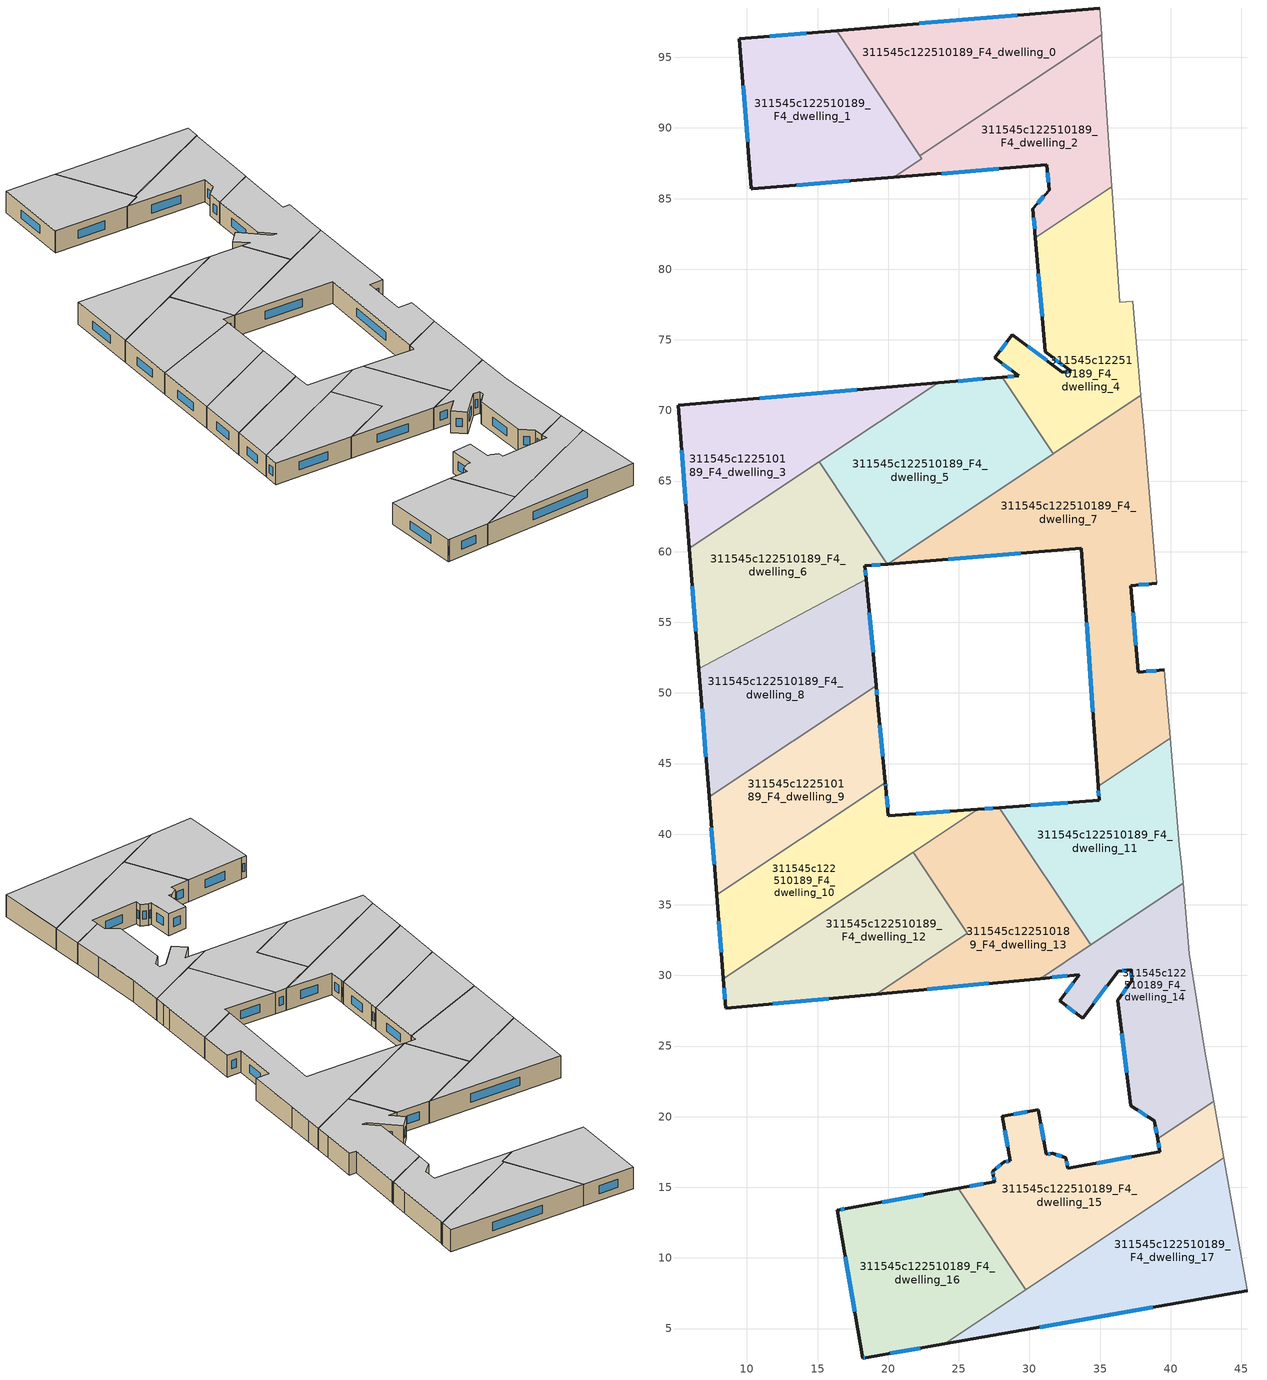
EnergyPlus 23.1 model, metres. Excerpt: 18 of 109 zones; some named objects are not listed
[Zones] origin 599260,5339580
311545c122510189_F4_dwelling_0
 floor to 311545c122510189_F3_dwelling_0 (EU_floor_Construction): 34.98,98.5 35.11,96.61 22.24,88.04 16.34,96.9 z12
 wall outside (EU_wall_Construction): 34.98,98.5 16.34,96.9 z12:15
 wall adiabatic (EU_wall_Construction): 35.11,96.61 34.98,98.5 z12:15
 wall to 311545c122510189_F4_dwelling_2 (EU_wall_Construction): 22.24,88.04 35.11,96.61 z12:15
 wall to 311545c122510189_F4_dwelling_1 (EU_wall_Construction): 16.34,96.9 22.24,88.04 z12:15
 window (EU_Window_Construction): 29.14,98 22.19,97.4 z12.94:14.06
 ceiling to 311545c122510189_F5_dwelling_0 (EU_floor_Construction): 35.11,96.61 34.98,98.5 16.34,96.9 22.24,88.04 z15
311545c122510189_F4_dwelling_1
 floor to 311545c122510189_F3_dwelling_1 (EU_floor_Construction): 16.34,96.9 22.38,87.83 20.38,86.5 10.38,85.69 10.32,85.69 9.47,96.31 z12
 wall outside (EU_wall_Construction): 16.34,96.9 9.47,96.31 10.32,85.69 10.38,85.69 20.38,86.5 z12:15
 wall to 311545c122510189_F4_dwelling_2 (EU_wall_Construction): 20.38,86.5 22.38,87.83 22.24,88.04 z12:15
 window (EU_Window_Construction): 13.52,85.95 17.24,86.25 / 9.74,92.98 10.05,89.02 / 14.19,96.72 11.63,96.5 z12.94:14.06
 ceiling to 311545c122510189_F5_dwelling_1 (EU_floor_Construction): 22.38,87.83 16.34,96.9 9.47,96.31 10.32,85.69 10.38,85.69 20.38,86.5 z15
311545c122510189_F4_dwelling_10
 floor to 311545c122510189_F3_dwelling_10 (EU_floor_Construction): 26.35,41.76 8.33,29.76 7.86,35.71 19.79,43.65 19.83,43.31 20.02,41.29 z12
 wall outside (EU_wall_Construction): 7.86,35.71 8.33,29.76 / 26.35,41.76 20.02,41.29 19.83,43.31 19.79,43.65 z12:15
 wall to 311545c122510189_F4_dwelling_9 (EU_wall_Construction): 19.79,43.65 7.86,35.71 z12:15
 wall to 311545c122510189_F4_dwelling_12 (EU_wall_Construction): 8.33,29.76 21.77,38.71 z12:15
 wall to 311545c122510189_F4_dwelling_13 (EU_wall_Construction): 21.77,38.71 26.35,41.76 z12:15
 window (EU_Window_Construction): 8.01,33.84 8.19,31.63 / 19.82,43.42 19.8,43.54 / 19.96,41.93 19.89,42.68 / 24.36,41.62 22,41.44 z12.94:14.06
 ceiling to 311545c122510189_F5_dwelling_10 (EU_floor_Construction): 26.35,41.76 20.02,41.29 19.83,43.31 19.79,43.65 7.86,35.71 8.33,29.76 z15
311545c122510189_F4_dwelling_11
 floor to 311545c122510189_F3_dwelling_11 (EU_floor_Construction): 39.97,46.79 40.62,39.21 40.74,38.02 40.88,36.53 34.33,32.16 27.86,41.88 34.94,42.4 34.87,43.39 z12
 wall outside (EU_wall_Construction): 34.87,43.39 34.94,42.4 27.86,41.88 z12:15
 wall to 311545c122510189_F4_dwelling_13 (EU_wall_Construction): 27.86,41.88 34.33,32.16 z12:15
 wall to 311545c122510189_F4_dwelling_7 (EU_wall_Construction): 39.97,46.79 34.87,43.39 z12:15
 wall adiabatic (EU_wall_Construction): 40.88,36.53 40.74,38.02 40.62,39.21 39.97,46.79 z12:15
 wall to 311545c122510189_F4_dwelling_14 (EU_wall_Construction): 34.33,32.16 40.88,36.53 z12:15
 window (EU_Window_Construction): 32.72,42.24 30.08,42.04 / 34.89,43.08 34.92,42.71 z12.94:14.06
 ceiling to 311545c122510189_F5_dwelling_11 (EU_floor_Construction): 40.88,36.53 40.74,38.02 40.62,39.21 39.97,46.79 34.87,43.39 34.94,42.4 27.86,41.88 34.33,32.16 z15
311545c122510189_F4_dwelling_12
 floor to 311545c122510189_F3_dwelling_12 (EU_floor_Construction): 21.77,38.71 25.59,32.98 19.14,28.68 8.5,27.68 8.33,29.76 z12
 wall outside (EU_wall_Construction): 8.33,29.76 8.5,27.68 19.14,28.68 z12:15
 wall to 311545c122510189_F4_dwelling_13 (EU_wall_Construction): 19.14,28.68 25.59,32.98 21.77,38.71 z12:15
 window (EU_Window_Construction): 11.83,27.99 15.8,28.37 / 8.38,29.11 8.45,28.33 z12.94:14.06
 ceiling to 311545c122510189_F5_dwelling_12 (EU_floor_Construction): 25.59,32.98 21.77,38.71 8.33,29.76 8.5,27.68 19.14,28.68 z15
311545c122510189_F4_dwelling_13
 floor to 311545c122510189_F3_dwelling_13 (EU_floor_Construction): 27.86,41.88 34.33,32.16 30.75,29.78 19.14,28.68 25.59,32.98 21.77,38.71 26.35,41.76 z12
 wall outside (EU_wall_Construction): 27.86,41.88 26.35,41.76 / 19.14,28.68 30.75,29.78 z12:15
 wall to 311545c122510189_F4_dwelling_14 (EU_wall_Construction): 30.75,29.78 34.33,32.16 z12:15
 window (EU_Window_Construction): 27.39,41.84 26.82,41.8 / 22.78,29.03 27.11,29.44 z12.94:14.06
 ceiling to 311545c122510189_F5_dwelling_13 (EU_floor_Construction): 34.33,32.16 27.86,41.88 26.35,41.76 21.77,38.71 25.59,32.98 19.14,28.68 30.75,29.78 z15
311545c122510189_F4_dwelling_14
 floor to 311545c122510189_F3_dwelling_14 (EU_floor_Construction): 40.88,36.53 41.32,31.55 42.39,24.87 43.06,21.09 39.07,18.43 38.84,19.7 37.18,20.78 36.25,28.26 37.25,29.62 37.2,30.39 36.28,30.31 33.77,26.98 32.15,28.2 33.54,30.05 30.75,29.78 z12
 wall outside (EU_wall_Construction): 30.75,29.78 33.54,30.05 32.15,28.2 33.77,26.98 36.28,30.31 37.2,30.39 37.25,29.62 36.25,28.26 37.18,20.78 38.84,19.7 39.07,18.43 z12:15
 wall adiabatic (EU_wall_Construction): 43.06,21.09 42.39,24.87 41.32,31.55 40.88,36.53 z12:15
 wall to 311545c122510189_F4_dwelling_15 (EU_wall_Construction): 39.07,18.43 43.06,21.09 z12:15
 window (EU_Window_Construction): 37.7,20.45 38.32,20.04 / 36.54,25.91 36.89,23.13 / 36.94,29.2 36.57,28.68 / 37.21,30.15 37.23,29.87 / 36.57,30.33 36.91,30.37 / 34.55,28.02 35.49,29.26 / 32.66,27.82 33.26,27.36 / 33.11,29.47 32.59,28.78 / 31.63,29.86 32.67,29.96 / 38.91,19.3 39,18.83 z12.94:14.06
 ceiling to 311545c122510189_F5_dwelling_14 (EU_floor_Construction): 43.06,21.09 42.39,24.87 41.32,31.55 40.88,36.53 30.75,29.78 33.54,30.05 32.15,28.2 33.77,26.98 36.28,30.31 37.2,30.39 37.25,29.62 36.25,28.26 37.18,20.78 38.84,19.7 39.07,18.43 z15
311545c122510189_F4_dwelling_15
 floor to 311545c122510189_F3_dwelling_15 (EU_floor_Construction): 43.06,21.09 43.76,17.08 29.74,7.74 24.95,14.93 27.54,15.4 27.46,15.83 27.4,16.15 28.21,16.8 28.64,16.88 28.07,20.04 30.64,20.5 31.21,17.34 31.6,17.41 32.59,17.09 32.72,16.34 39.24,17.52 39.07,18.43 z12
 wall outside (EU_wall_Construction): 39.07,18.43 39.24,17.52 32.72,16.34 32.59,17.09 31.6,17.41 31.21,17.34 30.64,20.5 28.07,20.04 28.64,16.88 28.21,16.8 27.4,16.15 27.46,15.83 27.54,15.4 24.95,14.93 z12:15
 wall adiabatic (EU_wall_Construction): 43.76,17.08 43.06,21.09 z12:15
 wall to 311545c122510189_F4_dwelling_16 (EU_wall_Construction): 24.95,14.93 29.74,7.74 z12:15
 wall to 311545c122510189_F4_dwelling_17 (EU_wall_Construction): 29.74,7.74 43.76,17.08 z12:15
 window (EU_Window_Construction): 27.96,16.6 27.65,16.36 / 28.5,16.85 28.35,16.82 / 28.25,19.05 28.46,17.87 / 29.83,20.36 28.87,20.18 / 31.03,18.33 30.82,19.51 / 31.48,17.38 31.33,17.36 / 32.28,17.19 31.91,17.31 / 32.68,16.57 32.63,16.86 / 37.2,17.15 34.76,16.71 / 39.13,18.15 39.19,17.81 / 26.73,15.25 25.76,15.07 / 27.48,15.7 27.51,15.53 / 27.41,16.05 27.44,15.93 z12.94:14.06
 ceiling to 311545c122510189_F5_dwelling_15 (EU_floor_Construction): 43.76,17.08 43.06,21.09 39.07,18.43 39.24,17.52 32.72,16.34 32.59,17.09 31.6,17.41 31.21,17.34 30.64,20.5 28.07,20.04 28.64,16.88 28.21,16.8 27.4,16.15 27.46,15.83 27.54,15.4 24.95,14.93 29.74,7.74 z15
311545c122510189_F4_dwelling_16
 floor to 311545c122510189_F3_dwelling_16 (EU_floor_Construction): 24.95,14.93 29.74,7.74 24.02,3.93 18.4,2.95 18.2,2.92 16.41,13.38 17.12,13.51 z12
 wall outside (EU_wall_Construction): 24.95,14.93 17.12,13.51 16.41,13.38 18.2,2.92 18.4,2.95 24.02,3.93 z12:15
 wall to 311545c122510189_F4_dwelling_17 (EU_wall_Construction): 24.02,3.93 29.74,7.74 z12:15
 window (EU_Window_Construction): 18.26,2.93 18.33,2.94 / 16.97,10.1 17.63,6.2 / 16.9,13.47 16.63,13.42 / 22.5,14.48 19.58,13.95 / 20.16,3.26 22.26,3.62 z12.94:14.06
 ceiling to 311545c122510189_F5_dwelling_16 (EU_floor_Construction): 29.74,7.74 24.95,14.93 17.12,13.51 16.41,13.38 18.2,2.92 18.4,2.95 24.02,3.93 z15
311545c122510189_F4_dwelling_17
 floor to 311545c122510189_F3_dwelling_17 (EU_floor_Construction): 43.76,17.08 45.41,7.7 45.43,7.67 24.02,3.93 z12
 wall outside (EU_wall_Construction): 24.02,3.93 45.43,7.67 z12:15
 wall adiabatic (EU_wall_Construction): 45.43,7.67 45.41,7.7 43.76,17.08 z12:15
 window (EU_Window_Construction): 30.73,5.1 38.72,6.5 z12.94:14.06
 ceiling to 311545c122510189_F5_dwelling_17 (EU_floor_Construction): 45.43,7.67 45.41,7.7 43.76,17.08 24.02,3.93 z15
311545c122510189_F4_dwelling_2
 floor to 311545c122510189_F3_dwelling_2 (EU_floor_Construction): 35.11,96.61 35.13,96.33 35.67,88.36 35.83,85.82 30.42,82.22 30.24,84.28 31.39,85.58 31.24,87.38 20.38,86.5 22.38,87.83 22.24,88.04 z12
 wall outside (EU_wall_Construction): 20.38,86.5 31.24,87.38 31.39,85.58 30.24,84.28 30.42,82.22 z12:15
 wall adiabatic (EU_wall_Construction): 35.83,85.82 35.67,88.36 35.13,96.33 35.11,96.61 z12:15
 wall to 311545c122510189_F4_dwelling_4 (EU_wall_Construction): 30.42,82.22 35.83,85.82 z12:15
 window (EU_Window_Construction): 30.3,83.63 30.37,82.86 / 31.03,85.17 30.6,84.69 / 31.29,86.82 31.34,86.14 / 23.78,86.78 27.83,87.1 z12.94:14.06
 ceiling to 311545c122510189_F5_dwelling_2 (EU_floor_Construction): 35.83,85.82 35.67,88.36 35.13,96.33 35.11,96.61 22.24,88.04 22.38,87.83 20.38,86.5 31.24,87.38 31.39,85.58 30.24,84.28 30.42,82.22 z15
311545c122510189_F4_dwelling_3
 floor to 311545c122510189_F3_dwelling_3 (EU_floor_Construction): 23.54,71.96 5.93,60.24 5.13,70.37 z12
 wall outside (EU_wall_Construction): 23.54,71.96 5.13,70.37 5.93,60.24 z12:15
 wall to 311545c122510189_F4_dwelling_6 (EU_wall_Construction): 5.93,60.24 15.12,66.35 z12:15
 wall to 311545c122510189_F4_dwelling_5 (EU_wall_Construction): 15.12,66.35 23.54,71.96 z12:15
 window (EU_Window_Construction): 5.38,67.2 5.68,63.41 / 17.77,71.46 10.9,70.87 z12.94:14.06
 ceiling to 311545c122510189_F5_dwelling_3 (EU_floor_Construction): 23.54,71.96 5.13,70.37 5.93,60.24 z15
311545c122510189_F4_dwelling_4
 floor to 311545c122510189_F3_dwelling_4 (EU_floor_Construction): 35.83,85.82 35.86,85.45 36.39,77.66 37.33,77.74 37.72,73.19 37.9,71.07 31.69,66.93 28.08,72.35 29.26,72.46 27.56,73.72 28.78,75.36 32.33,72.72 32.95,72.77 31.12,74.14 30.42,82.22 z12
 wall outside (EU_wall_Construction): 30.42,82.22 31.12,74.14 32.95,72.77 32.33,72.72 28.78,75.36 27.56,73.72 29.26,72.46 28.08,72.35 z12:15
 wall adiabatic (EU_wall_Construction): 37.9,71.07 37.72,73.19 37.33,77.74 36.39,77.66 35.86,85.45 35.83,85.82 z12:15
 wall to 311545c122510189_F4_dwelling_5 (EU_wall_Construction): 28.08,72.35 31.69,66.93 z12:15
 wall to 311545c122510189_F4_dwelling_7 (EU_wall_Construction): 31.69,66.93 37.9,71.07 z12:15
 window (EU_Window_Construction): 32.76,72.76 32.52,72.74 / 31.69,73.71 32.38,73.2 / 30.64,79.69 30.9,76.67 / 28.89,72.42 28.45,72.39 / 28.09,73.33 28.73,72.85 / 28.39,74.85 27.94,74.24 / 31.22,73.55 29.89,74.53 z12.94:14.06
 ceiling to 311545c122510189_F5_dwelling_4 (EU_floor_Construction): 37.9,71.07 37.72,73.19 37.33,77.74 36.39,77.66 35.86,85.45 35.83,85.82 30.42,82.22 31.12,74.14 32.95,72.77 32.33,72.72 28.78,75.36 27.56,73.72 29.26,72.46 28.08,72.35 31.69,66.93 z15
311545c122510189_F4_dwelling_5
 floor to 311545c122510189_F3_dwelling_5 (EU_floor_Construction): 28.08,72.35 31.69,66.93 19.96,59.12 19.93,59.12 15.12,66.35 23.54,71.96 z12
 wall outside (EU_wall_Construction): 19.93,59.12 19.96,59.12 / 28.08,72.35 23.54,71.96 z12:15
 wall to 311545c122510189_F4_dwelling_6 (EU_wall_Construction): 15.12,66.35 19.93,59.12 z12:15
 wall to 311545c122510189_F4_dwelling_7 (EU_wall_Construction): 19.96,59.12 31.69,66.93 z12:15
 window (EU_Window_Construction): 26.66,72.23 24.96,72.08 z12.94:14.06
 ceiling to 311545c122510189_F5_dwelling_5 (EU_floor_Construction): 31.69,66.93 28.08,72.35 23.54,71.96 15.12,66.35 19.93,59.12 19.96,59.12 z15
311545c122510189_F4_dwelling_6
 floor to 311545c122510189_F3_dwelling_6 (EU_floor_Construction): 15.12,66.35 19.93,59.12 18.35,58.99 18.44,58.04 6.6,51.71 5.93,60.24 z12
 wall outside (EU_wall_Construction): 18.44,58.04 18.35,58.99 19.93,59.12 / 5.93,60.24 6.6,51.71 z12:15
 wall to 311545c122510189_F4_dwelling_8 (EU_wall_Construction): 6.6,51.71 18.44,58.04 z12:15
 window (EU_Window_Construction): 18.85,59.03 19.44,59.08 / 18.41,58.34 18.38,58.69 / 6.14,57.56 6.39,54.39 z12.94:14.06
 ceiling to 311545c122510189_F5_dwelling_6 (EU_floor_Construction): 18.44,58.04 18.35,58.99 19.93,59.12 15.12,66.35 5.93,60.24 6.6,51.71 z15
311545c122510189_F4_dwelling_7
 floor to 311545c122510189_F3_dwelling_7 (EU_floor_Construction): 37.9,71.07 38.08,68.87 38.38,65.48 39.03,57.76 37.17,57.6 37.71,51.47 39.56,51.63 39.97,46.79 34.87,43.39 33.68,60.25 19.96,59.12 z12
 wall outside (EU_wall_Construction): 39.56,51.63 37.71,51.47 37.17,57.6 39.03,57.76 / 19.96,59.12 33.68,60.25 34.87,43.39 z12:15
 wall adiabatic (EU_wall_Construction): 39.97,46.79 39.56,51.63 / 39.03,57.76 38.38,65.48 38.08,68.87 37.9,71.07 z12:15
 window (EU_Window_Construction): 37.76,57.65 38.45,57.71 / 37.54,53.39 37.34,55.68 / 38.98,51.58 38.29,51.52 / 34.05,54.96 34.49,48.67 / 24.26,59.48 29.38,59.89 z12.94:14.06
 ceiling to 311545c122510189_F5_dwelling_7 (EU_floor_Construction): 39.97,46.79 39.56,51.63 37.71,51.47 37.17,57.6 39.03,57.76 38.38,65.48 38.08,68.87 37.9,71.07 19.96,59.12 33.68,60.25 34.87,43.39 z15
311545c122510189_F4_dwelling_8
 floor to 311545c122510189_F3_dwelling_8 (EU_floor_Construction): 18.44,58.04 19.15,50.53 7.32,42.64 6.6,51.71 z12
 wall outside (EU_wall_Construction): 19.15,50.53 18.44,58.04 / 6.6,51.71 7.32,42.64 z12:15
 wall to 311545c122510189_F4_dwelling_9 (EU_wall_Construction): 7.32,42.64 19.15,50.53 z12:15
 window (EU_Window_Construction): 18.93,52.88 18.66,55.69 / 6.83,48.87 7.09,45.49 z12.94:14.06
 ceiling to 311545c122510189_F5_dwelling_8 (EU_floor_Construction): 19.15,50.53 18.44,58.04 6.6,51.71 7.32,42.64 z15
311545c122510189_F4_dwelling_9
 floor to 311545c122510189_F3_dwelling_9 (EU_floor_Construction): 19.15,50.53 19.23,49.57 19.79,43.65 7.86,35.71 7.32,42.64 z12
 wall outside (EU_wall_Construction): 19.79,43.65 19.23,49.57 19.15,50.53 / 7.32,42.64 7.86,35.71 z12:15
 window (EU_Window_Construction): 19.21,49.87 19.18,50.23 / 19.62,45.51 19.41,47.71 / 7.49,40.47 7.69,37.88 z12.94:14.06
 ceiling to 311545c122510189_F5_dwelling_9 (EU_floor_Construction): 19.79,43.65 19.23,49.57 19.15,50.53 7.32,42.64 7.86,35.71 z15
[Building]
EU S2 Campaign: North Axis=0; Terrain=City; Solar Distribution=FullExterior
[Site:Location]
Vienna: Latitude=48; Longitude=16.5; Time Zone=1; Elevation=183
[SizingPeriod:WeatherFileDays]
AnnualSizingPeriod: Begin Month=1; Begin Day of Month=1; End Month=12; End Day of Month=31; Day of Week for Start Day=Monday; Use Weather File Daylight Saving Period=No; Use Weather File Rain and Snow Indicators=No
[MATERIAL]
EU_InternalMass_Material: Roughness=MediumRough; Thickness=0.1; Conductivity=1; Density=1800; Specific Heat=900; Thermal Absorptance=0.9; Solar Absorptance=0.7; Visible Absorptance=0.7
[MATERIAL:NOMASS] Roughness=MediumRough; Thermal Absorptance=0.9; Solar Absorptance=0.7; Visible Absorptance=0.7
Name | Thermal Resistance
EU_wall_NoMass | 0.914258
EU_floor_NoMass | 1.09711
[WINDOWMATERIAL:SIMPLEGLAZINGSYSTEM]
EU_Window_SimpleGlazing: UFactor=2.09642; Solar Heat Gain Coefficient=0.65; Visible Transmittance=0.65
[CONSTRUCTION]
EU_wall_Construction: EU_wall_NoMass
EU_floor_Construction: EU_floor_NoMass
EU_Window_Construction: EU_Window_SimpleGlazing
EU_InternalMass_Construction: EU_InternalMass_Material
[ZONE] Type=1; Multiplier=1; Ceiling Height=autocalculate; Floor Area=autocalculate; Part of Total Floor Area=Yes
Name | Volume
311545c122510189_F4_dwelling_0 | 299.782
311545c122510189_F4_dwelling_1 | 311.32
311545c122510189_F4_dwelling_10 | 258.295
311545c122510189_F4_dwelling_11 | 295.925
311545c122510189_F4_dwelling_12 | 280.53
311545c122510189_F4_dwelling_13 | 295.909
311545c122510189_F4_dwelling_14 | 290.134
311545c122510189_F4_dwelling_15 | 321.895
311545c122510189_F4_dwelling_16 | 321.857
311545c122510189_F4_dwelling_17 | 311.333
311545c122510189_F4_dwelling_2 | 260.958
311545c122510189_F4_dwelling_3 | 281.851
311545c122510189_F4_dwelling_4 | 320.472
311545c122510189_F4_dwelling_5 | 355.345
311545c122510189_F4_dwelling_6 | 324.413
311545c122510189_F4_dwelling_7 | 503.528
311545c122510189_F4_dwelling_8 | 309.697
311545c122510189_F4_dwelling_9 | 260.325
[INTERNALMASS] Construction=EU_InternalMass_Construction
Name | Zone or ZoneList | Surface Area
311545c122510189_F4_dwelling_0_EU_InternalMass | 311545c122510189_F4_dwelling_0 | 99.9228
311545c122510189_F4_dwelling_1_EU_InternalMass | 311545c122510189_F4_dwelling_1 | 103.773
311545c122510189_F4_dwelling_2_EU_InternalMass | 311545c122510189_F4_dwelling_2 | 86.988
311545c122510189_F4_dwelling_3_EU_InternalMass | 311545c122510189_F4_dwelling_3 | 93.9516
311545c122510189_F4_dwelling_4_EU_InternalMass | 311545c122510189_F4_dwelling_4 | 106.824
311545c122510189_F4_dwelling_5_EU_InternalMass | 311545c122510189_F4_dwelling_5 | 118.447
311545c122510189_F4_dwelling_6_EU_InternalMass | 311545c122510189_F4_dwelling_6 | 108.129
311545c122510189_F4_dwelling_7_EU_InternalMass | 311545c122510189_F4_dwelling_7 | 167.845
311545c122510189_F4_dwelling_8_EU_InternalMass | 311545c122510189_F4_dwelling_8 | 103.227
311545c122510189_F4_dwelling_9_EU_InternalMass | 311545c122510189_F4_dwelling_9 | 86.7707
311545c122510189_F4_dwelling_10_EU_InternalMass | 311545c122510189_F4_dwelling_10 | 86.1005
311545c122510189_F4_dwelling_11_EU_InternalMass | 311545c122510189_F4_dwelling_11 | 98.6419
311545c122510189_F4_dwelling_12_EU_InternalMass | 311545c122510189_F4_dwelling_12 | 93.5087
311545c122510189_F4_dwelling_13_EU_InternalMass | 311545c122510189_F4_dwelling_13 | 98.6368
311545c122510189_F4_dwelling_14_EU_InternalMass | 311545c122510189_F4_dwelling_14 | 96.712
311545c122510189_F4_dwelling_15_EU_InternalMass | 311545c122510189_F4_dwelling_15 | 107.296
311545c122510189_F4_dwelling_16_EU_InternalMass | 311545c122510189_F4_dwelling_16 | 107.286
311545c122510189_F4_dwelling_17_EU_InternalMass | 311545c122510189_F4_dwelling_17 | 103.778
[OTHEREQUIPMENT] Fuel Type=Electricity; Design Level Calculation Method=Watts/Area; Power per Zone Floor Area=1; Fraction Latent=0; Fraction Radiant=0; Fraction Lost=0; Carbon Dioxide Generation Rate=0; EndUse Subcategory=EU_Step8_InternalGains
Name | Zone or ZoneList or Space or SpaceList | Schedule
EU_Step8_InternalGain_311545c122510189_F4_dwelling_0_f000 | 311545c122510189_F4_dwelling_0 | EU_Step8_GainSchedule_311545c122510189_F4_dwelling_0_f000
EU_Step8_InternalGain_311545c122510189_F4_dwelling_1_f000 | 311545c122510189_F4_dwelling_1 | EU_Step8_GainSchedule_311545c122510189_F4_dwelling_1_f000
EU_Step8_InternalGain_311545c122510189_F4_dwelling_2_f000 | 311545c122510189_F4_dwelling_2 | EU_Step8_GainSchedule_311545c122510189_F4_dwelling_2_f000
EU_Step8_InternalGain_311545c122510189_F4_dwelling_3_f000 | 311545c122510189_F4_dwelling_3 | EU_Step8_GainSchedule_311545c122510189_F4_dwelling_3_f000
EU_Step8_InternalGain_311545c122510189_F4_dwelling_4_f000 | 311545c122510189_F4_dwelling_4 | EU_Step8_GainSchedule_311545c122510189_F4_dwelling_4_f000
EU_Step8_InternalGain_311545c122510189_F4_dwelling_5_f000 | 311545c122510189_F4_dwelling_5 | EU_Step8_GainSchedule_311545c122510189_F4_dwelling_5_f000
EU_Step8_InternalGain_311545c122510189_F4_dwelling_6_f000 | 311545c122510189_F4_dwelling_6 | EU_Step8_GainSchedule_311545c122510189_F4_dwelling_6_f000
EU_Step8_InternalGain_311545c122510189_F4_dwelling_7_f000 | 311545c122510189_F4_dwelling_7 | EU_Step8_GainSchedule_311545c122510189_F4_dwelling_7_f000
EU_Step8_InternalGain_311545c122510189_F4_dwelling_8_f000 | 311545c122510189_F4_dwelling_8 | EU_Step8_GainSchedule_311545c122510189_F4_dwelling_8_f000
EU_Step8_InternalGain_311545c122510189_F4_dwelling_9_f000 | 311545c122510189_F4_dwelling_9 | EU_Step8_GainSchedule_311545c122510189_F4_dwelling_9_f000
EU_Step8_InternalGain_311545c122510189_F4_dwelling_10_f000 | 311545c122510189_F4_dwelling_10 | EU_Step8_GainSchedule_311545c122510189_F4_dwelling_10_f000
EU_Step8_InternalGain_311545c122510189_F4_dwelling_11_f000 | 311545c122510189_F4_dwelling_11 | EU_Step8_GainSchedule_311545c122510189_F4_dwelling_11_f000
EU_Step8_InternalGain_311545c122510189_F4_dwelling_12_f000 | 311545c122510189_F4_dwelling_12 | EU_Step8_GainSchedule_311545c122510189_F4_dwelling_12_f000
EU_Step8_InternalGain_311545c122510189_F4_dwelling_13_f000 | 311545c122510189_F4_dwelling_13 | EU_Step8_GainSchedule_311545c122510189_F4_dwelling_13_f000
EU_Step8_InternalGain_311545c122510189_F4_dwelling_14_f000 | 311545c122510189_F4_dwelling_14 | EU_Step8_GainSchedule_311545c122510189_F4_dwelling_14_f000
EU_Step8_InternalGain_311545c122510189_F4_dwelling_15_f000 | 311545c122510189_F4_dwelling_15 | EU_Step8_GainSchedule_311545c122510189_F4_dwelling_15_f000
EU_Step8_InternalGain_311545c122510189_F4_dwelling_16_f000 | 311545c122510189_F4_dwelling_16 | EU_Step8_GainSchedule_311545c122510189_F4_dwelling_16_f000
EU_Step8_InternalGain_311545c122510189_F4_dwelling_17_f000 | 311545c122510189_F4_dwelling_17 | EU_Step8_GainSchedule_311545c122510189_F4_dwelling_17_f000
[ZONEVENTILATION:DESIGNFLOWRATE] Schedule=EU_AlwaysOn; Design Flow Rate Calculation Method=AirChanges/Hour; Air Changes per Hour=0.546891; Ventilation Type=Natural; Fan Pressure Rise=0; Fan Total Efficiency=1; Constant Term Coefficient=1; Temperature Term Coefficient=0; Velocity Term Coefficient=0; Velocity Squared Term Coefficient=0; Minimum Indoor Temperature=-100; Maximum Indoor Temperature=100; Delta Temperature=-100; Minimum Outdoor Temperature=-100; Maximum Outdoor Temperature=100; Maximum Wind Speed=40
Name | Zone or ZoneList or Space or SpaceList
EU_ConstantAir_311545c122510189_F4_dwelling_0 | 311545c122510189_F4_dwelling_0
EU_ConstantAir_311545c122510189_F4_dwelling_1 | 311545c122510189_F4_dwelling_1
EU_ConstantAir_311545c122510189_F4_dwelling_2 | 311545c122510189_F4_dwelling_2
EU_ConstantAir_311545c122510189_F4_dwelling_3 | 311545c122510189_F4_dwelling_3
EU_ConstantAir_311545c122510189_F4_dwelling_4 | 311545c122510189_F4_dwelling_4
EU_ConstantAir_311545c122510189_F4_dwelling_5 | 311545c122510189_F4_dwelling_5
EU_ConstantAir_311545c122510189_F4_dwelling_6 | 311545c122510189_F4_dwelling_6
EU_ConstantAir_311545c122510189_F4_dwelling_7 | 311545c122510189_F4_dwelling_7
EU_ConstantAir_311545c122510189_F4_dwelling_8 | 311545c122510189_F4_dwelling_8
EU_ConstantAir_311545c122510189_F4_dwelling_9 | 311545c122510189_F4_dwelling_9
EU_ConstantAir_311545c122510189_F4_dwelling_10 | 311545c122510189_F4_dwelling_10
EU_ConstantAir_311545c122510189_F4_dwelling_11 | 311545c122510189_F4_dwelling_11
EU_ConstantAir_311545c122510189_F4_dwelling_12 | 311545c122510189_F4_dwelling_12
EU_ConstantAir_311545c122510189_F4_dwelling_13 | 311545c122510189_F4_dwelling_13
EU_ConstantAir_311545c122510189_F4_dwelling_14 | 311545c122510189_F4_dwelling_14
EU_ConstantAir_311545c122510189_F4_dwelling_15 | 311545c122510189_F4_dwelling_15
EU_ConstantAir_311545c122510189_F4_dwelling_16 | 311545c122510189_F4_dwelling_16
EU_ConstantAir_311545c122510189_F4_dwelling_17 | 311545c122510189_F4_dwelling_17
[HVACTEMPLATE:ZONE:IDEALLOADSAIRSYSTEM] System Availability Schedule=EU_AlwaysOn; Maximum Heating Supply Air Temperature=50; Minimum Cooling Supply Air Temperature=13; Maximum Heating Supply Air Humidity Ratio=0.0156; Minimum Cooling Supply Air Humidity Ratio=0.0077; Heating Limit=NoLimit; Cooling Limit=NoLimit; Heating Availability Schedule=EU_AlwaysOn; Cooling Availability Schedule=EU_CoolingOff; Dehumidification Control Type=ConstantSensibleHeatRatio; Cooling Sensible Heat Ratio=0.7; Dehumidification Setpoint=60; Humidification Control Type=None; Humidification Setpoint=30; Outdoor Air Method=None; Outdoor Air Flow Rate per Person=0.00944; Outdoor Air Flow Rate per Zone Floor Area=0; Outdoor Air Flow Rate per Zone=0; Demand Controlled Ventilation Type=None; Outdoor Air Economizer Type=NoEconomizer; Heat Recovery Type=None; Sensible Heat Recovery Effectiveness=0.7; Latent Heat Recovery Effectiveness=0.65
Name | Template Thermostat
311545c122510189_F4_dwelling_0 | EU_HeatOnly_311545c122510189_F4_dwelling_0
311545c122510189_F4_dwelling_1 | EU_HeatOnly_311545c122510189_F4_dwelling_1
311545c122510189_F4_dwelling_2 | EU_HeatOnly_311545c122510189_F4_dwelling_2
311545c122510189_F4_dwelling_3 | EU_HeatOnly_311545c122510189_F4_dwelling_3
311545c122510189_F4_dwelling_4 | EU_HeatOnly_311545c122510189_F4_dwelling_4
311545c122510189_F4_dwelling_5 | EU_HeatOnly_311545c122510189_F4_dwelling_5
311545c122510189_F4_dwelling_6 | EU_HeatOnly_311545c122510189_F4_dwelling_6
311545c122510189_F4_dwelling_7 | EU_HeatOnly_311545c122510189_F4_dwelling_7
311545c122510189_F4_dwelling_8 | EU_HeatOnly_311545c122510189_F4_dwelling_8
311545c122510189_F4_dwelling_9 | EU_HeatOnly_311545c122510189_F4_dwelling_9
311545c122510189_F4_dwelling_10 | EU_HeatOnly_311545c122510189_F4_dwelling_10
311545c122510189_F4_dwelling_11 | EU_HeatOnly_311545c122510189_F4_dwelling_11
311545c122510189_F4_dwelling_12 | EU_HeatOnly_311545c122510189_F4_dwelling_12
311545c122510189_F4_dwelling_13 | EU_HeatOnly_311545c122510189_F4_dwelling_13
311545c122510189_F4_dwelling_14 | EU_HeatOnly_311545c122510189_F4_dwelling_14
311545c122510189_F4_dwelling_15 | EU_HeatOnly_311545c122510189_F4_dwelling_15
311545c122510189_F4_dwelling_16 | EU_HeatOnly_311545c122510189_F4_dwelling_16
311545c122510189_F4_dwelling_17 | EU_HeatOnly_311545c122510189_F4_dwelling_17
[SIZING:ZONE] Zone Cooling Design Supply Air Temperature Input Method=SupplyAirTemperature; Zone Cooling Design Supply Air Temperature=13; Zone Heating Design Supply Air Temperature Input Method=SupplyAirTemperature; Zone Heating Design Supply Air Temperature=50; Zone Cooling Design Supply Air Humidity Ratio=0.008; Zone Heating Design Supply Air Humidity Ratio=0.008; Cooling Design Air Flow Method=DesignDay; Cooling Design Air Flow Rate=0; Cooling Minimum Air Flow per Zone Floor Area=0.000762; Cooling Minimum Air Flow=0; Cooling Minimum Air Flow Fraction=0.2; Heating Design Air Flow Method=DesignDay; Heating Design Air Flow Rate=0; Heating Maximum Air Flow per Zone Floor Area=0.002032; Heating Maximum Air Flow=0.141576; Heating Maximum Air Flow Fraction=0.3; Account for Dedicated Outdoor Air System=No; Dedicated Outdoor Air System Control Strategy=NeutralSupplyAir; Dedicated Outdoor Air Low Setpoint Temperature for Design=autosize; Dedicated Outdoor Air High Setpoint Temperature for Design=autosize; Zone Load Sizing Method=Sensible Load Only No Latent Load; Zone Latent Cooling Design Supply Air Humidity Ratio Input Method=HumidityRatioDifference; Zone Cooling Design Supply Air Humidity Ratio Difference=0.005; Zone Latent Heating Design Supply Air Humidity Ratio Input Method=HumidityRatioDifference; Zone Humidification Design Supply Air Humidity Ratio Difference=0.005
311545c122510189_F4_dwelling_0; 311545c122510189_F4_dwelling_1; 311545c122510189_F4_dwelling_2; 311545c122510189_F4_dwelling_3; 311545c122510189_F4_dwelling_4; 311545c122510189_F4_dwelling_5; 311545c122510189_F4_dwelling_6; 311545c122510189_F4_dwelling_7; 311545c122510189_F4_dwelling_8; 311545c122510189_F4_dwelling_9; 311545c122510189_F4_dwelling_10; 311545c122510189_F4_dwelling_11; 311545c122510189_F4_dwelling_12; 311545c122510189_F4_dwelling_13; 311545c122510189_F4_dwelling_14; 311545c122510189_F4_dwelling_15; 311545c122510189_F4_dwelling_16; 311545c122510189_F4_dwelling_17
[SCHEDULE:CONSTANT]
Name | Hourly Value
EU_AlwaysOn | 1
EU_CoolingOff | 0
[SCHEDULE:FILE] Column Number=1; Rows to Skip at Top=0; Number of Hours of Data=8760; Column Separator=Comma; Interpolate to Timestep=No; Minutes per Item=60; Adjust Schedule for Daylight Savings=Yes
Name | File
EU_Step8_GainSchedule_311545c122510189_F4_dwelling_0_f000 | ../../schedules/311545c122510189/311545c122510189_F4_dwelling_0_f000_gain.csv
EU_Step8_GainSchedule_311545c122510189_F4_dwelling_1_f000 | ../../schedules/311545c122510189/311545c122510189_F4_dwelling_1_f000_gain.csv
EU_Step8_GainSchedule_311545c122510189_F4_dwelling_2_f000 | ../../schedules/311545c122510189/311545c122510189_F4_dwelling_2_f000_gain.csv
EU_Step8_GainSchedule_311545c122510189_F4_dwelling_3_f000 | ../../schedules/311545c122510189/311545c122510189_F4_dwelling_3_f000_gain.csv
EU_Step8_GainSchedule_311545c122510189_F4_dwelling_4_f000 | ../../schedules/311545c122510189/311545c122510189_F4_dwelling_4_f000_gain.csv
EU_Step8_GainSchedule_311545c122510189_F4_dwelling_5_f000 | ../../schedules/311545c122510189/311545c122510189_F4_dwelling_5_f000_gain.csv
EU_Step8_GainSchedule_311545c122510189_F4_dwelling_6_f000 | ../../schedules/311545c122510189/311545c122510189_F4_dwelling_6_f000_gain.csv
EU_Step8_GainSchedule_311545c122510189_F4_dwelling_7_f000 | ../../schedules/311545c122510189/311545c122510189_F4_dwelling_7_f000_gain.csv
EU_Step8_GainSchedule_311545c122510189_F4_dwelling_8_f000 | ../../schedules/311545c122510189/311545c122510189_F4_dwelling_8_f000_gain.csv
EU_Step8_GainSchedule_311545c122510189_F4_dwelling_9_f000 | ../../schedules/311545c122510189/311545c122510189_F4_dwelling_9_f000_gain.csv
EU_Step8_GainSchedule_311545c122510189_F4_dwelling_10_f000 | ../../schedules/311545c122510189/311545c122510189_F4_dwelling_10_f000_gain.csv
EU_Step8_GainSchedule_311545c122510189_F4_dwelling_11_f000 | ../../schedules/311545c122510189/311545c122510189_F4_dwelling_11_f000_gain.csv
EU_Step8_GainSchedule_311545c122510189_F4_dwelling_12_f000 | ../../schedules/311545c122510189/311545c122510189_F4_dwelling_12_f000_gain.csv
EU_Step8_GainSchedule_311545c122510189_F4_dwelling_13_f000 | ../../schedules/311545c122510189/311545c122510189_F4_dwelling_13_f000_gain.csv
EU_Step8_GainSchedule_311545c122510189_F4_dwelling_14_f000 | ../../schedules/311545c122510189/311545c122510189_F4_dwelling_14_f000_gain.csv
EU_Step8_GainSchedule_311545c122510189_F4_dwelling_15_f000 | ../../schedules/311545c122510189/311545c122510189_F4_dwelling_15_f000_gain.csv
EU_Step8_GainSchedule_311545c122510189_F4_dwelling_16_f000 | ../../schedules/311545c122510189/311545c122510189_F4_dwelling_16_f000_gain.csv
EU_Step8_GainSchedule_311545c122510189_F4_dwelling_17_f000 | ../../schedules/311545c122510189/311545c122510189_F4_dwelling_17_f000_gain.csv
